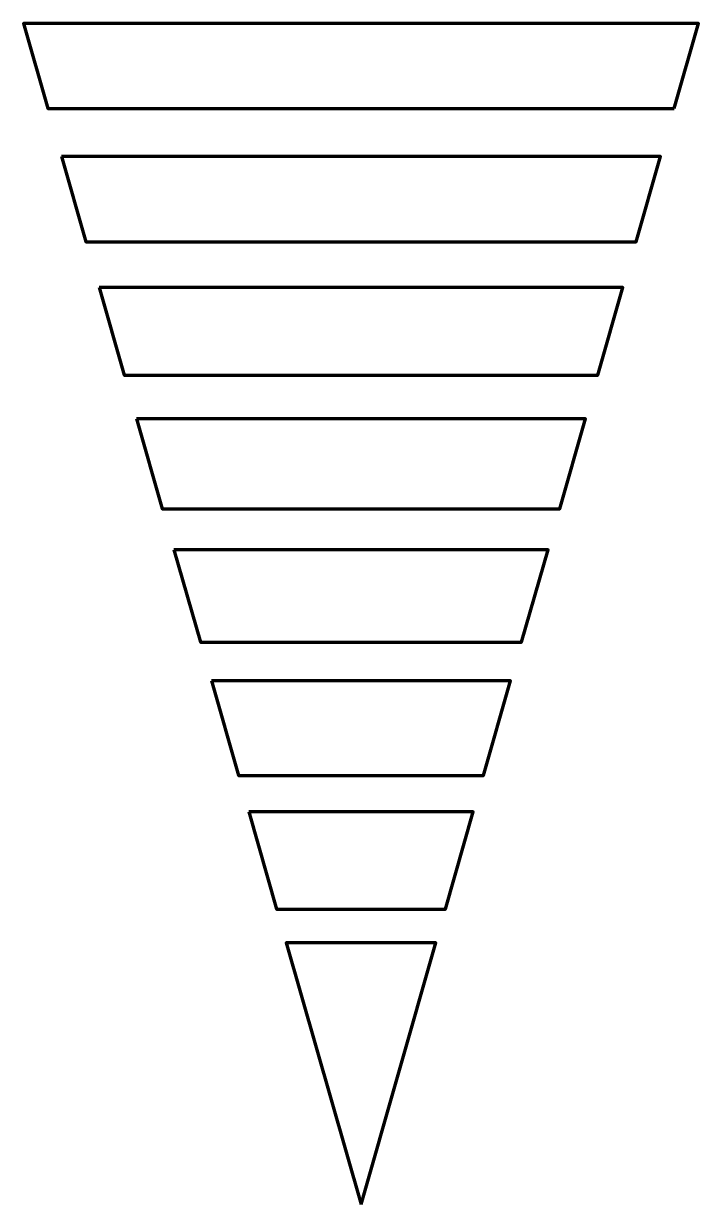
# Model space of a CAD drawing. Header units: inches. Extents: x -242 to -42, y -411 to -61.
import ezdxf

# ---------------------------------------------------------------- set-up
doc = ezdxf.new("R2010")
doc.units = ezdxf.units.IN
doc.header["$MEASUREMENT"] = 0
doc.layers.add('Capa 1', color=7, linetype='Continuous')

# ---------------------------------------------------------------- blocks, each defined once
blk = doc.blocks.new('block 2')
at = {"layer": 'Capa 1', "color": 250, "lineweight": 70}
for points in [[(-49.66, -86.01), (-42.48, -60.88), (-242.48, -60.88), (-235.3, -86.01), (-49.66, -86.01)], [(-231.22, -100.3), (-224, -125.57), (-60.97, -125.57), (-53.75, -100.3), (-231.22, -100.3)], [(-220.12, -139.14), (-212.7, -165.12), (-72.27, -165.12), (-64.84, -139.14), (-220.12, -139.14)], [(-209.02, -177.98), (-201.4, -204.68), (-83.57, -204.68), (-75.94, -177.98), (-209.02, -177.98)], [(-197.93, -216.82), (-190.09, -244.23), (-94.87, -244.23), (-87.04, -216.82), (-197.93, -216.82)], [(-186.83, -255.66), (-178.79, -283.79), (-106.17, -283.79), (-98.13, -255.66), (-186.83, -255.66)], [(-175.73, -294.5), (-167.49, -323.34), (-117.47, -323.34), (-109.23, -294.5), (-175.73, -294.5)], [(-142.48, -410.88), (-120.33, -333.34), (-164.63, -333.34), (-142.48, -410.88)]]:
    blk.add_lwpolyline(points, dxfattribs=at)

msp = doc.modelspace()

# ---------------------------------------------------------------- block references
at = {"layer": 'Capa 1'}
msp.add_blockref('block 2', (0, 0), dxfattribs=at)

doc.saveas('drawing.dxf')
